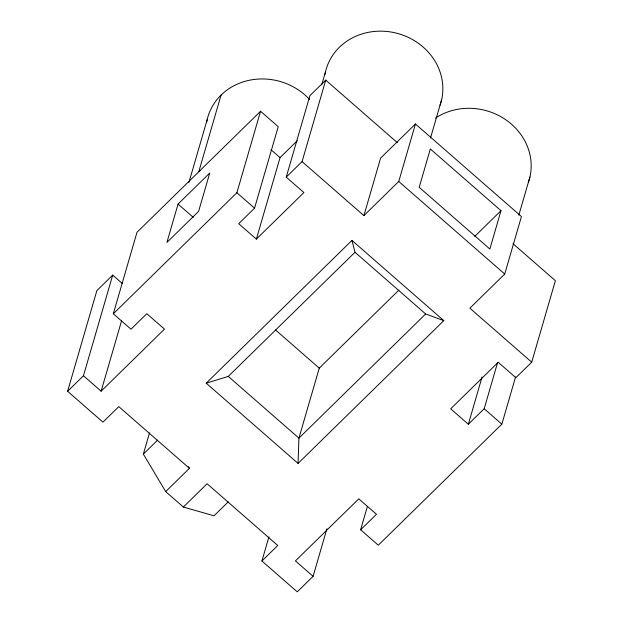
<?xml version="1.0" encoding="UTF-8"?>
<svg xmlns="http://www.w3.org/2000/svg" width="623" height="623" viewBox="0 0 623 623"><rect width="100%" height="100%" fill="white"/><g stroke="black" fill="none" stroke-linecap="round" stroke-linejoin="round"><path stroke-width="0.93" d="M298.067 463.403L443.81 320.635L351.956 240.408L206.213 383.176L298.067 463.403L298.923 438.125L319.256 368.138L398.891 290.123M228.283 501.834L214.024 515.805L183.349 507.036L165.679 491.609L189.447 468.332L118.791 406.624L102.943 422.137L67.619 391.283L96.861 290.622L112.701 275.109L122.209 283.41M67.619 391.283L83.459 375.762L112.701 275.109M83.459 375.762L101.121 391.197L164.488 329.123L146.826 313.696L130.986 329.209L113.316 313.782L136.99 232.293L260.554 111.252L278.224 126.687L254.55 208.168L238.702 223.688L256.372 239.115L303.892 192.562L286.23 177.134L309.904 95.646L325.743 80.126L397.412 142.729M101.121 391.197L121.571 320.822M178.061 204.071L166.917 242.417L198.605 211.384L209.741 173.038L178.061 204.071L193.356 217.435M188.917 182.484L207.171 119.647M221.056 95.085L198.776 171.777A59.722 54.263 16.2 0 1 200.084 170.538M165.679 491.609L143.36 454.089L149.52 432.892M113.316 313.782L236.88 192.741L260.554 111.252M256.372 239.115L280.046 157.627L297.264 140.759M321.709 84.884L325.494 71.847M286.23 177.134L302.069 161.614L325.743 80.126M326.904 528.795L313.096 576.33L297.257 591.85L261.925 560.996L268.918 536.917M302.069 161.614L363.894 215.613L380.598 158.117L415.448 123.993L521.443 216.547L504.731 274.042L469.882 308.183L531.707 362.181L515.867 377.702L498.205 362.274L450.678 408.828L468.34 424.255L484.188 408.735L497.637 362.438M363.894 215.613L398.751 181.472L415.448 123.993M430.501 138.018L441.59 99.859M515.571 376.938L501.85 424.162L378.286 545.203L360.624 529.776L367.344 506.631M500.993 210.683L489.857 249.029L419.201 187.313L430.337 148.967L500.993 210.683L474.781 236.358M518.827 215.161L529.916 177.002M468.34 424.255L482.062 377.032M531.707 362.181L555.381 280.693L512.963 243.648M143.36 454.089L157.619 440.126M206.213 383.176L228.267 376.409L354.993 252.26L351.956 240.408M183.349 507.036L207.109 483.76L277.765 545.475L261.925 560.996M443.81 320.635L425.657 313.976L298.923 438.125L228.267 376.409M360.624 529.776L376.463 514.263L358.801 498.828L295.434 560.902L313.096 576.33M398.751 181.472L504.731 274.042M270.857 149.606L280.046 157.627M354.993 252.26L425.657 313.976M236.88 192.741L254.55 208.168M484.188 408.735L501.85 424.162M275.545 329.964L319.256 368.138M188.45 466.666L189.447 468.332M206.61 122.419A59.722 54.263 16.2 0 1 248.538 80.429A59.722 54.263 16.2 0 1 309.608 99.516M435.516 118.097A59.722 54.263 16.2 0 1 505.931 119.881A59.722 54.263 16.2 0 1 528.32 182.446M324.941 74.62A59.722 54.263 16.2 0 1 397.279 33.362A59.722 54.263 16.2 0 1 440.002 105.303"/></g></svg>
